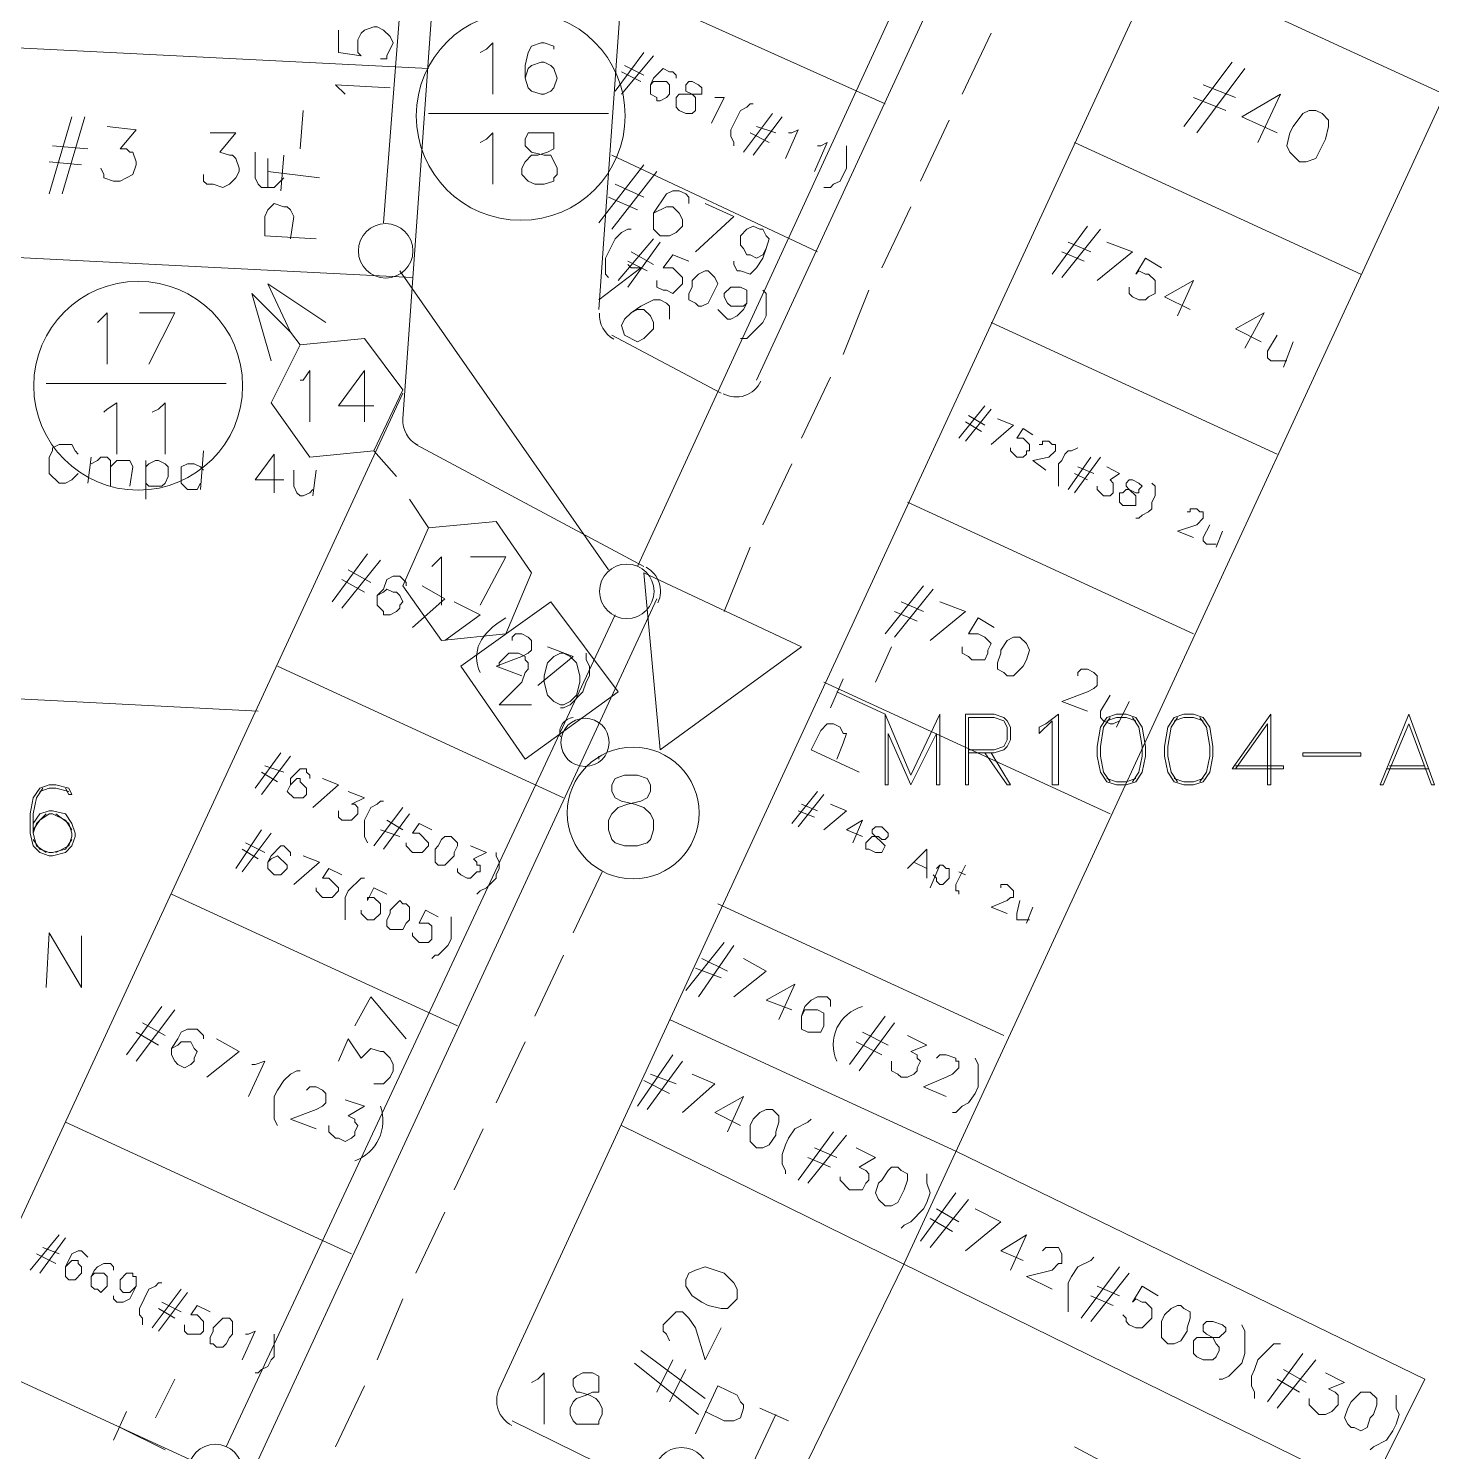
# Model space of a CAD drawing. Header units: millimetres. Extents: x 3.6 to 37.8, y 0.6 to 28.7.
# Drawn here: x 16.755 to 18.575, y 4.525 to 6.372 of the extents above; entities that cross this region are included whole.
import ezdxf

# ---------------------------------------------------------------- set-up
doc = ezdxf.new("R2010")
doc.units = ezdxf.units.MM
for name, color, linetype, true_color in [('PDF_S45$Actives-LineExtender', 94, 'Continuous', 0x009500), ('PDF_S45$Cable-565', 23, 'Continuous', 0xdd8a6e), ('PDF_S45$LOTS', 254, 'Continuous', 0xdcdcdc), ('PDF_S45$ROAD', 8, 'Continuous', 0x808080), ('PDF_S45$SDU', 157, 'Continuous', 0x396472)]:
    doc.layers.add(name, color=color, linetype=linetype, true_color=true_color)
for name, color, linetype in [('PDF_S45$Passives-Highleg', 7, 'Continuous'), ('PDF_S45$Passives-Splt2way', 7, 'Continuous'), ('PDF_S45$Passives-TapOffs', 7, 'Continuous'), ('PDF_S45$POLE', 7, 'Continuous'), ('PDF_S45$strand', 7, 'Continuous'), ('PDF_S45$Symbols-EndOfLine', 7, 'Continuous'), ('PDF_S45$Symbols-Terminator', 7, 'Continuous')]:
    doc.layers.add(name, color=color, linetype=linetype)

msp = doc.modelspace()

# ---------------------------------------------------------------- linework, layer by layer
at = {"layer": 'PDF_S45$Actives-LineExtender', "lineweight": 9}
for points in [[(17.758, 5.5693), (17.5745, 5.4358), (17.5537, 5.6652)], [(17.9373, 5.4817), (17.9373, 5.39), (17.9331, 5.39), (17.9331, 5.4567), (17.8998, 5.39), (17.8706, 5.4567), (17.8706, 5.39), (17.8664, 5.39), (17.8664, 5.4817), (17.8998, 5.4025)], [(18.0832, 5.39), (18.0832, 5.4734), (18.0666, 5.4567), (18.0666, 5.465), (18.0749, 5.4692), (18.0916, 5.4817), (18.0916, 5.39)], [(18.1666, 5.4817), (18.1791, 5.4817), (18.1917, 5.4775), (18.2, 5.465), (18.2042, 5.44), (18.2042, 5.4275), (18.2, 5.4067), (18.1917, 5.3941), (18.1791, 5.39), (18.1666, 5.39), (18.1541, 5.3941), (18.1458, 5.4067), (18.1416, 5.4275), (18.1416, 5.44), (18.1458, 5.465), (18.1541, 5.4775)], [(18.2542, 5.4817), (18.2667, 5.4817), (18.2792, 5.4775), (18.2876, 5.465), (18.2917, 5.44), (18.2917, 5.4275), (18.2876, 5.4067), (18.2792, 5.3941), (18.2667, 5.39), (18.2542, 5.39), (18.2417, 5.3941), (18.2333, 5.4067), (18.2292, 5.4275), (18.2292, 5.44), (18.2333, 5.465), (18.2417, 5.4775)], [(18.5461, 5.4817), (18.5794, 5.39), (18.5753, 5.39), (18.5461, 5.4692), (18.5127, 5.39), (18.5086, 5.39)], [(18.4085, 5.4275), (18.4085, 5.4317), (18.4835, 5.4317), (18.4835, 5.4275)]]:
    msp.add_lwpolyline(points, close=True, dxfattribs=at)
for points in [[(17.9748, 5.4358), (18.0082, 5.4358), (18.0207, 5.44), (18.0249, 5.4484), (18.0249, 5.465), (18.0207, 5.4734), (18.0082, 5.4775), (17.9748, 5.4775), (17.9748, 5.39), (17.9706, 5.39), (17.9706, 5.4817), (18.0082, 5.4817), (18.0207, 5.4775), (18.0249, 5.4734), (18.029, 5.465), (18.029, 5.4484), (18.0249, 5.44), (18.0207, 5.4358), (18.0082, 5.4317), (17.9748, 5.4317)], [(18.1583, 5.3941), (18.15, 5.4067), (18.1458, 5.4275), (18.1458, 5.44), (18.15, 5.465), (18.1583, 5.4775)], [(18.1541, 5.4734), (18.1666, 5.4775), (18.1791, 5.4775), (18.1917, 5.4734)], [(18.1875, 5.4775), (18.1958, 5.465), (18.2, 5.44), (18.2, 5.4275), (18.1958, 5.4067), (18.1875, 5.3941)], [(18.2459, 5.3941), (18.2375, 5.4067), (18.2333, 5.4275), (18.2333, 5.44), (18.2375, 5.465), (18.2459, 5.4775)], [(18.2417, 5.4734), (18.2542, 5.4775), (18.2667, 5.4775), (18.2792, 5.4734)], [(18.275, 5.4775), (18.2834, 5.465), (18.2876, 5.44), (18.2876, 5.4275), (18.2834, 5.4067), (18.275, 5.3941)], [(18.3209, 5.415), (18.3835, 5.415), (18.3835, 5.4108), (18.3167, 5.4108), (18.3668, 5.4817), (18.3668, 5.39), (18.3626, 5.39), (18.3626, 5.4692), (18.3209, 5.4108)], [(18.004, 5.4317), (18.029, 5.39), (18.0249, 5.39), (17.9957, 5.4317)], [(18.5669, 5.415), (18.5211, 5.415)], [(18.1917, 5.3983), (18.1791, 5.3941), (18.1666, 5.3941), (18.1541, 5.3983)], [(18.2792, 5.3983), (18.2667, 5.3941), (18.2542, 5.3941), (18.2417, 5.3983)], [(18.5711, 5.4108), (18.5169, 5.4108)], [(16.7614, 5.3399), (16.7697, 5.3525), (16.7822, 5.3566), (16.7864, 5.3566), (16.8031, 5.3525), (16.8114, 5.3399), (16.8156, 5.3274), (16.8156, 5.3233), (16.8114, 5.3108), (16.8031, 5.3024), (16.7864, 5.2982), (16.7822, 5.2982), (16.7697, 5.3024), (16.7614, 5.3108), (16.7572, 5.3274), (16.7572, 5.3525), (16.7614, 5.3733), (16.7697, 5.3858), (16.7822, 5.39), (16.7906, 5.39), (16.8073, 5.3858), (16.8114, 5.3775), (16.8073, 5.3775), (16.8031, 5.3858)], [(16.7781, 5.3024), (16.7656, 5.3108), (16.7614, 5.3274), (16.7614, 5.3525), (16.7656, 5.3733), (16.7739, 5.3858)], [(16.7697, 5.3816), (16.7822, 5.3858), (16.7906, 5.3858), (16.8073, 5.3816)], [(16.7614, 5.3316), (16.7697, 5.3441), (16.7822, 5.3525), (16.7864, 5.3525), (16.8031, 5.3441), (16.8114, 5.3316)], [(16.7614, 5.3274), (16.7656, 5.3399), (16.7781, 5.3525)], [(16.7906, 5.3525), (16.8073, 5.3399), (16.8114, 5.3274), (16.8114, 5.3233), (16.8073, 5.3108), (16.7906, 5.3024)], [(16.8114, 5.3191), (16.8031, 5.3066), (16.7864, 5.3024), (16.7822, 5.3024), (16.7697, 5.3066), (16.7614, 5.3191)]]:
    msp.add_lwpolyline(points, dxfattribs=at)
at = {"layer": 'PDF_S45$Cable-565', "lineweight": 13}
for points in [[(17.9665, 6.2865), (18.004, 6.3657)], [(17.9123, 6.1739), (17.9498, 6.2531)], [(17.8622, 6.0613), (17.8998, 6.1405)], [(17.8122, 5.9487), (17.8456, 6.0321)], [(17.758, 5.8403), (17.7955, 5.9195)], [(17.2034, 5.8236), (17.2326, 5.7903)], [(17.708, 5.7277), (17.7455, 5.807)], [(17.2493, 5.7611), (17.2743, 5.7236)], [(17.6579, 5.6151), (17.6913, 5.6985)], [(17.4619, 5.1982), (17.4995, 5.2774)], [(17.4119, 5.0898), (17.4494, 5.169)], [(17.3619, 4.9772), (17.3994, 5.0564)], [(17.3076, 4.8646), (17.3452, 4.9438)], [(17.2576, 4.7562), (17.2951, 4.8354)], [(17.2076, 4.6436), (17.2409, 4.7228)], [(17.1534, 4.531), (17.1909, 4.6102)]]:
    msp.add_lwpolyline(points, dxfattribs=at)
at = {"layer": 'PDF_S45$LOTS', "lineweight": 0}
for points in [[(17.7121, 4.4017), (17.8914, 4.7687), (19.6255, 8.5219)], [(18.592, 6.2865), (18.2208, 6.4575)], [(17.5245, 6.4283), (17.8664, 6.274)], [(16.6113, 6.3532), (17.2743, 6.3199)], [(17.512, 6.2073), (17.7788, 6.0822)], [(18.4835, 6.053), (18.1124, 6.2239)], [(16.5946, 6.0822), (17.2534, 6.0488)], [(18.3751, 5.8195), (18.004, 5.9904)], [(15.7064, 3.6261), (16.1776, 3.6011), (17.2409, 5.8987)], [(18.2667, 5.586), (17.8956, 5.7569)], [(17.0783, 5.5443), (17.4494, 5.3733)], [(18.1583, 5.3525), (17.7872, 5.5234)], [(16.5654, 5.5109), (17.0533, 5.4859)], [(16.9407, 5.2482), (17.3118, 5.0772)], [(18.0207, 5.0647), (17.6496, 5.2357)], [(18.3126, 4.1057), (18.5669, 4.6186), (17.9581, 4.9146), (17.587, 5.0856)], [(16.8031, 4.9521), (17.1742, 4.7812)], [(17.5245, 4.948), (19.2216, 4.114), (19.3263, 4.232)], [(16.6655, 4.6519), (17.0366, 4.481)]]:
    msp.add_lwpolyline(points, dxfattribs=at)
at = {"layer": 'PDF_S45$Passives-Highleg', "lineweight": 9}
msp.add_lwpolyline([(17.4953, 5.4275), (17.4953, 5.4233)], dxfattribs=at)
msp.add_circle((17.4772, 5.4453), 0.0313, dxfattribs=at)
msp.add_arc((17.464, 5.4581), 0.0196, 96.1155, 196.5044, dxfattribs=at)
at = {"layer": 'PDF_S45$Passives-Splt2way', "lineweight": 9}
msp.add_lwpolyline([(17.5286, 5.4025), (17.5453, 5.4025), (17.5578, 5.3983), (17.562, 5.39), (17.562, 5.3816), (17.5578, 5.3733), (17.5495, 5.3691), (17.5328, 5.365), (17.5203, 5.3608), (17.512, 5.3525), (17.5078, 5.3441), (17.5078, 5.3316), (17.512, 5.3191), (17.5161, 5.3149), (17.5286, 5.3108), (17.5453, 5.3108), (17.5578, 5.3149), (17.562, 5.3191), (17.5662, 5.3316), (17.5662, 5.3441), (17.562, 5.3525), (17.5537, 5.3608), (17.5412, 5.365), (17.5245, 5.3691), (17.5161, 5.3733), (17.512, 5.3816), (17.512, 5.39), (17.5161, 5.3983)], close=True, dxfattribs=at)
msp.add_circle((17.5397, 5.3536), 0.0855, dxfattribs=at)
at = {"layer": 'PDF_S45$Passives-TapOffs', "lineweight": 9}
for points in [[(17.07, 5.8862), (17.1075, 5.9612), (17.1909, 5.9696), (17.2409, 5.9029), (17.2034, 5.8236), (17.12, 5.8153)], [(17.2409, 5.6485), (17.2743, 5.7236), (17.3619, 5.7319), (17.4077, 5.6652), (17.3744, 5.586), (17.291, 5.5776)], [(17.4327, 5.6277), (17.5203, 5.5109), (17.3994, 5.4233), (17.316, 5.5443)], [(17.4453, 5.5609), (17.4494, 5.5609), (17.4578, 5.5568), (17.4661, 5.5484), (17.4703, 5.5318), (17.4703, 5.5234), (17.4661, 5.5067), (17.4578, 5.4984), (17.4494, 5.4942), (17.4453, 5.4942), (17.4369, 5.4984), (17.4286, 5.5067), (17.4244, 5.5234), (17.4244, 5.5318), (17.4286, 5.5484), (17.4369, 5.5568)]]:
    msp.add_lwpolyline(points, close=True, dxfattribs=at)
for points in [[(17.1075, 5.9154), (17.1117, 5.9154), (17.12, 5.9279), (17.12, 5.8612)], [(17.2034, 5.882), (17.1575, 5.882), (17.1909, 5.9279), (17.1909, 5.8612)], [(17.2785, 5.6735), (17.291, 5.686), (17.291, 5.6235)], [(17.3285, 5.686), (17.3744, 5.686), (17.341, 5.6235)], [(17.366, 5.5443), (17.366, 5.5484), (17.3785, 5.5609), (17.391, 5.5609), (17.3994, 5.5568), (17.3994, 5.5526), (17.4036, 5.5484), (17.4036, 5.5401), (17.3994, 5.5359), (17.3952, 5.5234), (17.366, 5.4942), (17.4077, 5.4942)]]:
    msp.add_lwpolyline(points, dxfattribs=at)
at = {"layer": 'PDF_S45$POLE', "lineweight": 0}
for points in [[(17.1117, 6.2656), (17.1075, 6.2156)], [(17.0658, 6.2031), (17.0658, 6.1656)], [(17.1325, 6.1781), (17.0658, 6.1864)], [(17.1283, 6.0988), (17.0616, 6.103), (17.0616, 6.128), (17.0658, 6.1364), (17.0741, 6.1447), (17.0866, 6.1405), (17.0908, 6.1405), (17.095, 6.1364), (17.0992, 6.128), (17.095, 6.0988)], [(17.8747, 5.5693), (17.8539, 5.5234)], [(17.8122, 5.5276), (17.7955, 5.4901)], [(17.8664, 5.4817), (17.8039, 5.5109)], [(17.833, 5.4067), (17.7705, 5.4358), (17.783, 5.4609), (17.7913, 5.4692), (17.7997, 5.4692), (17.808, 5.465), (17.8122, 5.4567), (17.8164, 5.4567), (17.8122, 5.4442), (17.8039, 5.4233)], [(16.9449, 4.6186), (16.9199, 4.5685)], [(17.6204, 4.5477), (17.6496, 4.6102), (17.6746, 4.5977), (17.6788, 4.5894), (17.6829, 4.5852), (17.6829, 4.581), (17.6788, 4.5685), (17.6704, 4.5644), (17.6579, 4.5644), (17.6329, 4.5769)], [(16.8823, 4.5769), (16.8656, 4.5393)], [(17.6954, 4.5101), (17.7246, 4.5727)], [(17.7413, 4.5644), (17.7038, 4.581)], [(16.9324, 4.5268), (16.874, 4.556)]]:
    msp.add_lwpolyline(points, dxfattribs=at)
for centre in [(17.2186, 6.0833), (17.5314, 5.6413), (16.9976, 4.4987), (17.6023, 4.4946)]:
    msp.add_circle(centre, 0.0354, dxfattribs=at)
at = {"layer": 'PDF_S45$ROAD', "lineweight": 0}
for points in [[(17.6996, 5.9154), (20.3349, 11.6155)], [(17.8706, 11.2945), (17.4953, 6.0071)], [(17.512, 5.9738), (17.6537, 5.8987)], [(17.5537, 5.6735), (17.2576, 5.832)], [(15.8263, 1.8633), (17.5703, 5.6318)], [(19.305, 3.6178), (17.3827, 4.5644)]]:
    msp.add_lwpolyline(points, dxfattribs=at)
for points in [[(17.2603, 5.8311, -0.295694), (17.2409, 5.8653), (17.6204, 11.2152)], [(17.3823, 4.5587, -0.407547), (17.366, 4.6061), (19.2841, 8.7592)]]:
    msp.add_lwpolyline(points, format="xyb", dxfattribs=at)
for centre, start, end in [((17.5314, 5.9999), 175.9351, 241.8256), ((17.6732, 5.929), 241.8256, 335.1874), ((17.5397, 5.6413), 335.1873, 61.8256)]:
    msp.add_arc(centre, 0.0354, start, end, dxfattribs=at)
at = {"layer": 'PDF_S45$SDU', "lineweight": 0}
for points in [[(17.5161, 6.2907), (17.5537, 6.3407)], [(17.5245, 6.2865), (17.5662, 6.3365)], [(17.5537, 6.3115), (17.5286, 6.324)], [(17.562, 6.299), (17.5662, 6.3073), (17.5787, 6.3199), (17.587, 6.3157), (17.5912, 6.3157), (17.5954, 6.3115), (17.5954, 6.3073)], [(18.2542, 6.2448), (18.3167, 6.3282)], [(18.2709, 6.2365), (18.3334, 6.3199)], [(17.5495, 6.3032), (17.5245, 6.3157)], [(17.6454, 6.2823), (17.6579, 6.2823), (17.6412, 6.249)], [(18.3084, 6.2656), (18.2667, 6.2823)], [(18.3209, 6.2823), (18.2792, 6.299)], [(18.3751, 6.2365), (18.3293, 6.2573), (18.3793, 6.2865), (18.3501, 6.2239)], [(17.6704, 6.2198), (17.6704, 6.2239), (17.6663, 6.2323), (17.6663, 6.2406), (17.6788, 6.2656), (17.6871, 6.2698), (17.6913, 6.274), (17.6954, 6.274)], [(16.7822, 6.1572), (16.8114, 6.2573)], [(16.7989, 6.1572), (16.8281, 6.2573)], [(16.8573, 6.2448), (16.8948, 6.2406), (16.874, 6.2156), (16.8823, 6.2156), (16.8865, 6.2114), (16.8907, 6.2114), (16.8948, 6.1989), (16.8948, 6.1948), (16.8907, 6.1822), (16.874, 6.1739), (16.8656, 6.1739), (16.8531, 6.1781), (16.8531, 6.1822), (16.849, 6.1906)], [(17.6829, 6.2114), (17.7205, 6.2615)], [(17.6954, 6.2073), (17.733, 6.2573)], [(17.7246, 6.2365), (17.6996, 6.2448)], [(16.9907, 6.2365), (17.0241, 6.2365), (17.0032, 6.2114), (17.0158, 6.2073), (17.0199, 6.2073), (17.0241, 6.2031), (17.0283, 6.1906), (17.0283, 6.1864), (17.0241, 6.1781), (17.0158, 6.1697), (17.0074, 6.1656), (16.9949, 6.1697), (16.9866, 6.1697), (16.9824, 6.1739), (16.9824, 6.1822)], [(17.7163, 6.2239), (17.6913, 6.2365)], [(17.7413, 6.2365), (17.7455, 6.2365), (17.7538, 6.2406), (17.7371, 6.2031)], [(16.8323, 6.2156), (16.7864, 6.2198)], [(17.0866, 6.1781), (17.0741, 6.1656), (17.0575, 6.1656), (17.0533, 6.1697), (17.0491, 6.1781), (17.0491, 6.2114)], [(17.0825, 6.1614), (17.0866, 6.2073)], [(17.7788, 6.2198), (17.783, 6.2198), (17.7913, 6.2239), (17.7747, 6.1864)], [(17.8164, 6.2198), (17.8164, 6.1906), (17.808, 6.1739), (17.7997, 6.1697), (17.7955, 6.1656), (17.7872, 6.1656)], [(16.8239, 6.1948), (16.7822, 6.1989)], [(17.4953, 6.1197), (17.5537, 6.1948)], [(17.512, 6.1114), (17.5703, 6.1864)], [(17.5453, 6.1364), (17.5078, 6.1531)], [(17.5537, 6.1531), (17.5161, 6.1697)], [(17.5662, 6.1322), (17.5829, 6.1405), (17.5912, 6.1405), (17.5995, 6.1322), (17.6037, 6.1239), (17.6037, 6.1155), (17.5954, 6.1072), (17.587, 6.103), (17.5745, 6.103), (17.5662, 6.1114), (17.5662, 6.1322), (17.5829, 6.1572), (17.5912, 6.1614), (17.5995, 6.1614), (17.6079, 6.1572), (17.612, 6.1531), (17.612, 6.1447)], [(17.6329, 6.1447), (17.6704, 6.128), (17.6204, 6.0822)], [(18.0832, 6.053), (18.1291, 6.1155)], [(17.5078, 6.0488), (17.5036, 6.053), (17.5036, 6.0738), (17.5161, 6.0988), (17.5245, 6.1072), (17.5328, 6.1114), (17.537, 6.1114)], [(17.5203, 6.0446), (17.5662, 6.0988)], [(18.0957, 6.0488), (18.1458, 6.1114)], [(17.5328, 6.0363), (17.5745, 6.0947)], [(17.5662, 6.0655), (17.537, 6.0822)], [(17.5703, 6.0446), (17.5703, 6.0363), (17.5787, 6.0321), (17.5829, 6.0321), (17.5912, 6.028), (17.6037, 6.0405), (17.6037, 6.0488), (17.5912, 6.0613), (17.5787, 6.0613), (17.5912, 6.078), (17.612, 6.0697)], [(17.7121, 6.0863), (17.708, 6.0738), (17.6996, 6.0613), (17.6913, 6.053), (17.6788, 6.0572), (17.6746, 6.0572), (17.6704, 6.0655), (17.6704, 6.0697)], [(18.1249, 6.0697), (18.0957, 6.0822)], [(18.1333, 6.0822), (18.1041, 6.0947)], [(18.1541, 6.0947), (18.1875, 6.0822), (18.1416, 6.0446)], [(17.5578, 6.0572), (17.5328, 6.0697)], [(18.1833, 6.0363), (18.1833, 6.028), (18.1875, 6.0238), (18.1958, 6.0196), (18.2042, 6.0196), (18.2083, 6.0238), (18.2167, 6.028), (18.2167, 6.0446), (18.2083, 6.053), (18.2042, 6.053), (18.1958, 6.0572), (18.1917, 6.053), (18.2042, 6.0738), (18.225, 6.0613)], [(18.2625, 6.0071), (18.2292, 6.0238), (18.2667, 6.0446), (18.2459, 5.9988)], [(17.708, 6.0321), (17.7121, 6.028), (17.7121, 5.9988), (17.708, 5.9904), (17.6871, 5.9696), (17.6788, 5.9696)], [(17.6871, 6.0155), (17.6829, 6.0071), (17.6746, 5.9988), (17.6663, 5.9946), (17.6621, 5.9946), (17.6496, 6.0071)], [(18.3543, 5.9654), (18.3209, 5.9821), (18.3584, 6.0029), (18.3334, 5.9571)], [(18.3876, 5.9404), (18.3668, 5.9404), (18.3626, 5.9446), (18.3626, 5.9529), (18.3751, 5.9738)], [(18.3835, 5.9321), (18.396, 5.9654)], [(17.9623, 5.8403), (17.9957, 5.882)], [(17.9706, 5.8362), (18.004, 5.8778)], [(17.9915, 5.8487), (17.9706, 5.8612)], [(17.9957, 5.857), (17.9748, 5.8695)], [(18.0123, 5.8653), (18.0332, 5.857), (18.004, 5.832)], [(18.029, 5.8278), (18.029, 5.8236), (18.0374, 5.8153), (18.0457, 5.8153), (18.0499, 5.8195), (18.0499, 5.8236), (18.054, 5.8236), (18.054, 5.832), (18.0457, 5.8403), (18.0374, 5.8403), (18.0457, 5.8528), (18.0582, 5.8445)], [(16.8198, 5.7945), (16.8114, 5.7861), (16.8031, 5.7819), (16.7948, 5.7819), (16.7822, 5.7945), (16.7822, 5.8153), (16.7864, 5.8236), (16.7864, 5.8278), (16.7948, 5.832), (16.8114, 5.832), (16.8156, 5.8236), (16.8198, 5.8195)], [(16.9782, 5.7736), (16.9824, 5.8236)], [(17.0866, 5.7861), (17.0491, 5.7861), (17.0741, 5.8195), (17.0741, 5.7694)], [(18.0749, 5.7986), (18.0582, 5.8111), (18.0791, 5.8153), (18.0874, 5.8236), (18.0874, 5.832), (18.0832, 5.832), (18.0791, 5.8362), (18.0707, 5.8362), (18.0707, 5.832), (18.0666, 5.832)], [(18.0916, 5.7778), (18.0916, 5.807), (18.0957, 5.8111), (18.0999, 5.8195), (18.1041, 5.8236), (18.1083, 5.8236), (18.1166, 5.8278)], [(16.8323, 5.7819), (16.8365, 5.8153)], [(16.8365, 5.807), (16.8448, 5.8111), (16.849, 5.8153), (16.8573, 5.8153), (16.8615, 5.8111), (16.8615, 5.7778)], [(16.8615, 5.8028), (16.8698, 5.8111), (16.8865, 5.8111), (16.8907, 5.8028), (16.8865, 5.7778)], [(16.9073, 5.7611), (16.9073, 5.8111)], [(16.9073, 5.8028), (16.9115, 5.807), (16.9199, 5.8111), (16.924, 5.8111), (16.9324, 5.807), (16.9365, 5.8028), (16.9365, 5.7903), (16.9324, 5.7819), (16.9282, 5.7778), (16.9115, 5.7778), (16.9073, 5.7819)], [(16.9782, 5.7819), (16.9741, 5.7736), (16.9616, 5.7736), (16.9532, 5.7819), (16.9532, 5.8028), (16.9616, 5.807), (16.9699, 5.807), (16.9782, 5.8028), (16.9824, 5.7986)], [(18.1041, 5.7736), (18.1333, 5.8153)], [(18.1124, 5.7694), (18.1458, 5.8153)], [(18.1374, 5.7945), (18.1166, 5.8028)], [(18.1541, 5.8028), (18.1708, 5.7945), (18.1583, 5.7861), (18.1625, 5.7819), (18.1625, 5.7694), (18.1583, 5.7653), (18.15, 5.7653), (18.1416, 5.7736), (18.1416, 5.7778)], [(17.1242, 5.7736), (17.12, 5.7694), (17.1117, 5.7653), (17.1075, 5.7653), (17.1033, 5.7694), (17.0992, 5.7778), (17.0992, 5.7986)], [(17.1242, 5.7653), (17.1283, 5.7986)], [(18.1291, 5.7861), (18.1124, 5.7945)], [(18.2125, 5.7819), (18.2167, 5.7778), (18.2167, 5.7653), (18.2125, 5.7569), (18.2125, 5.7486), (18.2083, 5.7444), (18.2, 5.7402), (18.1958, 5.7361), (18.1917, 5.7361)], [(18.2667, 5.7111), (18.2459, 5.7194), (18.2709, 5.7277), (18.2792, 5.7361), (18.2792, 5.7444), (18.275, 5.7444), (18.2709, 5.7486), (18.2625, 5.7486), (18.2625, 5.7444), (18.2584, 5.7444)], [(18.2959, 5.7027), (18.2834, 5.7027), (18.2792, 5.7069), (18.2792, 5.7111), (18.2876, 5.7277)], [(18.2959, 5.6985), (18.3042, 5.7194)], [(17.1492, 5.6277), (17.1951, 5.6902)], [(17.1617, 5.6193), (17.2117, 5.6819)], [(17.1909, 5.6402), (17.1617, 5.6568)], [(17.1992, 5.6527), (17.17, 5.6694)], [(17.2076, 5.636), (17.2159, 5.6443), (17.2201, 5.6568), (17.2284, 5.661), (17.2368, 5.661), (17.2451, 5.6527), (17.2451, 5.6485)], [(17.2659, 5.6485), (17.2951, 5.6318), (17.2534, 5.5943)], [(17.8664, 5.586), (17.9164, 5.6485)], [(17.8789, 5.5818), (17.929, 5.6443)], [(17.3076, 5.6277), (17.341, 5.611), (17.2951, 5.5776)], [(17.9164, 5.6151), (17.8873, 5.6277)], [(17.9373, 5.6277), (17.9706, 5.6151), (17.9248, 5.5776)], [(17.9081, 5.6026), (17.8789, 5.6151)], [(17.9665, 5.5693), (17.9665, 5.5609), (17.9748, 5.5568), (17.979, 5.5526), (17.9957, 5.5526), (17.9998, 5.5609), (17.9998, 5.5651), (18.004, 5.5735), (17.9957, 5.5818), (17.9873, 5.586), (17.9748, 5.586), (17.9873, 5.6068), (18.0082, 5.5943)], [(17.3827, 5.5776), (17.3827, 5.5818), (17.3869, 5.586), (17.3952, 5.586), (17.4036, 5.5818), (17.4077, 5.5776), (17.4077, 5.5651), (17.4036, 5.5609), (17.3952, 5.5568), (17.3619, 5.5443), (17.3952, 5.5318)], [(17.4286, 5.5693), (17.4619, 5.5568), (17.4161, 5.5192)], [(17.4786, 5.5609), (17.4786, 5.5526), (17.4828, 5.5443), (17.4828, 5.5318), (17.4786, 5.5234), (17.4744, 5.5109), (17.4578, 5.4942), (17.4494, 5.4901), (17.4453, 5.4901)], [(18.1166, 5.5318), (18.1166, 5.5359), (18.1208, 5.5401), (18.1291, 5.5401), (18.1374, 5.5359), (18.1416, 5.5318), (18.1416, 5.5192), (18.1374, 5.5151), (18.1291, 5.5109), (18.0957, 5.4984), (18.1291, 5.4859)], [(18.1708, 5.4734), (18.1625, 5.4692), (18.1583, 5.4692), (18.15, 5.4734), (18.1458, 5.4775), (18.1458, 5.4859), (18.1583, 5.5067)], [(18.1666, 5.465), (18.1833, 5.4984)], [(17.0491, 5.3858), (17.0825, 5.4317)], [(17.0575, 5.3775), (17.095, 5.4275)], [(17.0866, 5.4067), (17.0616, 5.415)], [(17.0783, 5.3941), (17.0575, 5.4067)], [(17.095, 5.39), (17.1033, 5.3983), (17.1075, 5.3983), (17.1075, 5.3941), (17.1158, 5.3858), (17.1158, 5.3775), (17.1117, 5.3733), (17.0992, 5.3733), (17.0908, 5.3816), (17.095, 5.39), (17.095, 5.3983), (17.1075, 5.4108), (17.1158, 5.4108), (17.1158, 5.4067), (17.12, 5.4025), (17.12, 5.3983)], [(17.1367, 5.3983), (17.1575, 5.39), (17.1242, 5.3608)], [(17.17, 5.3816), (17.1909, 5.3733), (17.1742, 5.365), (17.1784, 5.365), (17.1826, 5.3608), (17.1826, 5.3525), (17.1742, 5.3441), (17.1617, 5.3441), (17.1575, 5.3483), (17.1575, 5.3566)], [(17.7455, 5.3399), (17.7788, 5.3816)], [(17.7538, 5.3358), (17.7872, 5.3775)], [(17.1951, 5.3149), (17.1909, 5.3233), (17.1909, 5.3441), (17.1992, 5.3608), (17.2076, 5.365), (17.2117, 5.3691), (17.2159, 5.3691)], [(17.2034, 5.3108), (17.2409, 5.3608)], [(17.7788, 5.3566), (17.758, 5.365)], [(17.7955, 5.365), (17.8164, 5.3566), (17.7872, 5.3316)], [(17.2159, 5.3066), (17.2493, 5.3525)], [(17.2409, 5.3316), (17.2201, 5.3441)], [(17.2451, 5.3149), (17.2451, 5.3108), (17.2534, 5.3024), (17.2659, 5.3024), (17.2743, 5.3108), (17.2743, 5.3149), (17.2618, 5.3274), (17.2534, 5.3274), (17.2618, 5.3399), (17.2785, 5.3316)], [(17.7747, 5.3483), (17.7538, 5.3566)], [(17.8372, 5.3233), (17.8164, 5.3316), (17.8372, 5.3441), (17.8247, 5.3149)], [(17.0241, 5.2816), (17.0575, 5.3316)], [(17.0324, 5.2774), (17.07, 5.3274)], [(17.2368, 5.3233), (17.2117, 5.3316)], [(17.0533, 5.2941), (17.0324, 5.3066)], [(17.0616, 5.3024), (17.0366, 5.3149)], [(17.0658, 5.2899), (17.07, 5.2982), (17.0825, 5.3108), (17.0866, 5.3108), (17.095, 5.3024), (17.095, 5.2982)], [(17.3285, 5.3108), (17.3493, 5.3024), (17.3327, 5.2941), (17.3368, 5.2899), (17.3368, 5.2857), (17.341, 5.2857), (17.341, 5.2774), (17.3368, 5.2774), (17.3285, 5.2691), (17.3243, 5.2691), (17.316, 5.2732), (17.3118, 5.2774), (17.3118, 5.2816)], [(17.3619, 5.3024), (17.3619, 5.2982), (17.366, 5.2899), (17.366, 5.2816), (17.3619, 5.2732), (17.3619, 5.2691), (17.3493, 5.2565), (17.341, 5.2524), (17.3368, 5.2482)], [(17.8956, 5.2816), (17.9206, 5.3066), (17.9206, 5.2691)], [(17.1117, 5.2982), (17.1325, 5.2899), (17.0992, 5.2607)], [(17.9206, 5.2816), (17.9039, 5.2899)], [(17.9331, 5.2816), (17.9373, 5.2857), (17.9248, 5.2565)], [(17.9373, 5.2857), (17.9415, 5.2857), (17.9456, 5.2816), (17.9498, 5.2816), (17.9498, 5.2691), (17.9415, 5.2607), (17.9373, 5.2607), (17.9331, 5.2649), (17.9331, 5.2691), (17.929, 5.2732)], [(17.9623, 5.2482), (17.9623, 5.2524), (17.9581, 5.2524), (17.9581, 5.2607), (17.9706, 5.2857)], [(17.1283, 5.2565), (17.1283, 5.2524), (17.1367, 5.244), (17.1492, 5.244), (17.1575, 5.2524), (17.1575, 5.2565), (17.145, 5.2691), (17.1367, 5.2691), (17.145, 5.2816), (17.1617, 5.2732)], [(17.1659, 5.2148), (17.1659, 5.244), (17.17, 5.2524), (17.1867, 5.2691), (17.1909, 5.2691)], [(17.9706, 5.2732), (17.9623, 5.2774)], [(17.2201, 5.2482), (17.2034, 5.2565), (17.1951, 5.2399), (17.1951, 5.244), (17.2034, 5.244), (17.2117, 5.2357), (17.2117, 5.2232), (17.2034, 5.2148), (17.1951, 5.2148), (17.1867, 5.2232), (17.1867, 5.2274)], [(18.0165, 5.2565), (18.0165, 5.2607), (18.0249, 5.2607), (18.0332, 5.2524), (18.0332, 5.244), (18.029, 5.244), (18.0249, 5.2399), (18.004, 5.2315), (18.0249, 5.2232)], [(18.054, 5.2148), (18.0374, 5.2148), (18.0374, 5.2232), (18.0415, 5.2399)], [(18.0499, 5.2107), (18.0582, 5.2315)], [(17.2534, 5.1982), (17.2534, 5.194), (17.2618, 5.1857), (17.2743, 5.1857), (17.2785, 5.1898), (17.2785, 5.2065), (17.2743, 5.2107), (17.2618, 5.2107), (17.2701, 5.2274), (17.2868, 5.219)], [(17.3035, 5.219), (17.3035, 5.1898), (17.2993, 5.1815), (17.2868, 5.169), (17.2826, 5.169), (17.2785, 5.1648)], [(16.7781, 5.1273), (16.7822, 5.1982), (16.8239, 5.1273), (16.8239, 5.194)], [(17.6079, 5.1231), (17.6579, 5.1857)], [(17.6246, 5.1148), (17.6704, 5.1815)], [(17.6621, 5.1481), (17.6287, 5.1648)], [(17.6829, 5.1648), (17.7121, 5.1481), (17.6704, 5.1148)], [(17.6537, 5.1398), (17.6204, 5.1523)], [(17.7455, 5.0981), (17.7121, 5.1106), (17.7496, 5.1314), (17.7288, 5.0856)], [(16.8823, 5.0397), (16.9282, 5.1023)], [(17.758, 5.0898), (17.7622, 5.1023), (17.7705, 5.1106), (17.7788, 5.1148), (17.7913, 5.1148), (17.7955, 5.1106), (17.7955, 5.1023)], [(16.8948, 5.0314), (16.9449, 5.0981)], [(16.9324, 5.0647), (16.9032, 5.0814)], [(17.8205, 5.0272), (17.8664, 5.0898)], [(17.833, 5.0189), (17.8789, 5.0814)], [(16.924, 5.0522), (16.8948, 5.0689)], [(16.9407, 5.0481), (16.949, 5.0606), (16.9532, 5.0689), (16.9616, 5.0731), (16.9741, 5.0731), (16.9824, 5.0647), (16.9824, 5.0606)], [(17.8706, 5.0522), (17.8372, 5.0689)], [(17.8956, 5.0647), (17.9206, 5.0522), (17.8998, 5.0439), (17.9081, 5.0397), (17.9081, 5.0355), (17.9123, 5.0314), (17.9081, 5.023), (17.9081, 5.0189), (17.9039, 5.0147), (17.8956, 5.0105), (17.8873, 5.0105), (17.8831, 5.0147), (17.8747, 5.0189), (17.8747, 5.0314)], [(16.9991, 5.0606), (17.0283, 5.0439), (16.9866, 5.0105)], [(17.8622, 5.0397), (17.8289, 5.0564)], [(17.0449, 5.0272), (17.0491, 5.0272), (17.0616, 5.0314), (17.0408, 4.9855)], [(17.5453, 4.973), (17.5912, 5.0397)], [(17.5578, 4.9688), (17.6037, 5.0314)], [(17.9331, 5.0355), (17.9373, 5.0397), (17.9456, 5.0397), (17.9581, 5.0355), (17.9581, 5.0314), (17.9623, 5.0314), (17.9623, 5.023), (17.954, 5.0147), (17.9456, 5.0105), (17.9164, 4.998), (17.9456, 4.9855)], [(17.9832, 5.0355), (17.9873, 5.0272), (17.9873, 4.998), (17.9832, 4.9897), (17.9748, 4.9772), (17.9665, 4.973), (17.9581, 4.9647), (17.954, 4.9647)], [(17.0783, 4.948), (17.0741, 4.9563), (17.0741, 4.9855), (17.0783, 4.9938), (17.0866, 5.0064), (17.095, 5.0147), (17.1033, 5.0189), (17.1075, 5.0189)], [(17.587, 4.9897), (17.5537, 5.0064)], [(17.5954, 5.0022), (17.562, 5.0147)], [(17.6162, 5.0147), (17.6454, 5.0022), (17.6037, 4.9647)], [(17.1158, 4.9938), (17.12, 4.998), (17.1283, 4.998), (17.1367, 4.9938), (17.1409, 4.9897), (17.1409, 4.9772), (17.1367, 4.973), (17.1283, 4.9688), (17.095, 4.9563), (17.1283, 4.9438)], [(17.1659, 4.9813), (17.1909, 4.973), (17.17, 4.9605), (17.1784, 4.9563), (17.1784, 4.9521), (17.1826, 4.948), (17.1784, 4.9396), (17.1784, 4.9355), (17.1742, 4.9313), (17.1659, 4.9271), (17.1575, 4.9313), (17.1534, 4.9313), (17.145, 4.9396), (17.145, 4.948)], [(17.6788, 4.948), (17.6454, 4.9647), (17.6829, 4.9855), (17.6621, 4.9396)], [(17.7371, 4.8854), (17.7371, 4.8896), (17.733, 4.8979), (17.733, 4.9104), (17.7371, 4.923), (17.7413, 4.9313), (17.7496, 4.9438), (17.7663, 4.9521), (17.7705, 4.9563)], [(17.7538, 4.8771), (17.7997, 4.9396)], [(17.7663, 4.8729), (17.8164, 4.9355)], [(17.8039, 4.9063), (17.7747, 4.9188)], [(17.8289, 4.9188), (17.8539, 4.9063), (17.833, 4.8938), (17.8414, 4.8896), (17.8456, 4.8854), (17.8456, 4.8771), (17.8414, 4.8729), (17.8372, 4.8646), (17.8205, 4.8646), (17.808, 4.8771), (17.808, 4.8813)], [(17.7955, 4.8938), (17.7663, 4.9063)], [(17.9206, 4.8854), (17.9206, 4.8729), (17.9248, 4.8604), (17.9206, 4.8479), (17.9164, 4.8396), (17.8998, 4.8229), (17.8914, 4.8187), (17.8873, 4.8145)], [(17.9123, 4.7979), (17.9581, 4.8604)], [(17.9248, 4.7895), (17.9748, 4.8521)], [(17.954, 4.8104), (17.9248, 4.8271)], [(17.9623, 4.8229), (17.9331, 4.8396)], [(17.9832, 4.8396), (18.0165, 4.8229), (17.9706, 4.7854)], [(16.7572, 4.7603), (16.7948, 4.8062)], [(18.0457, 4.7728), (18.0165, 4.7854), (18.0499, 4.8062), (18.029, 4.7603)], [(16.7697, 4.7562), (16.8031, 4.802)], [(16.7948, 4.7812), (16.7739, 4.7895)], [(16.8031, 4.7645), (16.8114, 4.7728), (16.8198, 4.7728), (16.8198, 4.7687), (16.8239, 4.7645), (16.8239, 4.7562), (16.8156, 4.7478), (16.8073, 4.7478), (16.8031, 4.752), (16.8031, 4.7645), (16.8114, 4.7812), (16.8198, 4.7854), (16.8239, 4.7854), (16.8323, 4.777)], [(18.0707, 4.7854), (18.0749, 4.7895), (18.0916, 4.7895), (18.0957, 4.7812), (18.0957, 4.7687), (18.0916, 4.7687), (18.0832, 4.7603), (18.0499, 4.752), (18.0832, 4.7353)], [(16.7906, 4.7687), (16.7656, 4.7812)], [(16.8365, 4.752), (16.8406, 4.7603), (16.8448, 4.7645), (16.8531, 4.7687), (16.8615, 4.7687), (16.8656, 4.7645), (16.8656, 4.7603)], [(18.1041, 4.7061), (18.1041, 4.7437), (18.1083, 4.752), (18.1166, 4.7645), (18.1333, 4.7728), (18.1374, 4.777)], [(16.8948, 4.7395), (16.8865, 4.7311), (16.8782, 4.7311), (16.874, 4.7353), (16.874, 4.7478), (16.8823, 4.7562), (16.8907, 4.7562), (16.8907, 4.752), (16.8948, 4.752), (16.8948, 4.7395), (16.8865, 4.7228), (16.8782, 4.7186), (16.8698, 4.7186), (16.8656, 4.7228), (16.8656, 4.727)], [(18.1208, 4.6978), (18.1708, 4.7645)], [(18.1333, 4.6936), (18.1833, 4.7562)], [(16.9032, 4.6894), (16.9032, 4.6978), (16.899, 4.702), (16.899, 4.7103), (16.9115, 4.7353), (16.9199, 4.7395), (16.924, 4.7437), (16.9282, 4.7437)], [(16.9157, 4.6853), (16.9532, 4.7353)], [(16.924, 4.6811), (16.9616, 4.7311)], [(18.1708, 4.727), (18.1416, 4.7395)], [(18.175, 4.702), (18.1791, 4.6978), (18.1791, 4.6936), (18.1833, 4.6894), (18.1917, 4.6853), (18.2, 4.6853), (18.2125, 4.6978), (18.2125, 4.7103), (18.2042, 4.7186), (18.2, 4.7186), (18.1917, 4.7228), (18.1875, 4.7186), (18.2, 4.7395), (18.2208, 4.727)], [(16.9532, 4.7061), (16.9282, 4.7186)], [(16.9574, 4.6894), (16.9574, 4.6811), (16.9616, 4.6769), (16.9782, 4.6769), (16.9824, 4.6811), (16.9824, 4.6936), (16.9741, 4.702), (16.9657, 4.702), (16.9741, 4.7145), (16.9907, 4.7061)], [(18.1625, 4.7145), (18.1333, 4.727)], [(16.9449, 4.6978), (16.924, 4.7103)], [(17.6537, 4.6853), (17.6329, 4.6436), (17.6204, 4.6853), (17.612, 4.6978), (17.6037, 4.7061), (17.5954, 4.7061), (17.5787, 4.6894), (17.5787, 4.6811), (17.5829, 4.6769), (17.587, 4.6686)], [(17.0366, 4.6769), (17.0408, 4.6769), (17.0491, 4.6811), (17.0324, 4.6436)], [(17.0741, 4.6769), (17.0741, 4.6477), (17.07, 4.6436), (17.0658, 4.6352), (17.0575, 4.6311), (17.0533, 4.6269), (17.0491, 4.6269)], [(18.3293, 4.6894), (18.3334, 4.6811), (18.3334, 4.6519), (18.3293, 4.6394), (18.3126, 4.6227), (18.3042, 4.6186), (18.3001, 4.6186)], [(17.6329, 4.5935), (17.5495, 4.6561)], [(18.3459, 4.5935), (18.3459, 4.6019), (18.3418, 4.6102), (18.3418, 4.6227), (18.3459, 4.6311), (18.3501, 4.6436), (18.371, 4.6644), (18.3793, 4.6644)], [(17.6246, 4.5727), (17.5412, 4.6394)], [(17.5912, 4.6436), (17.5703, 4.6019)], [(18.3626, 4.5894), (18.4085, 4.6519)], [(18.3751, 4.581), (18.4252, 4.6436)], [(17.6079, 4.6311), (17.587, 4.5894)], [(18.4043, 4.6019), (18.3751, 4.6186)], [(18.4127, 4.6144), (18.3835, 4.6311)], [(18.4377, 4.6269), (18.4627, 4.6144), (18.4418, 4.6061), (18.4502, 4.6019), (18.4543, 4.5977), (18.4543, 4.5852), (18.446, 4.5769), (18.4377, 4.5727), (18.4293, 4.5727), (18.4168, 4.5852), (18.4168, 4.5935)], [(18.5294, 4.5977), (18.5294, 4.581), (18.5336, 4.5727), (18.5294, 4.5602), (18.5252, 4.5518), (18.5169, 4.5393), (18.5002, 4.531), (18.496, 4.5268)], [(18.1541, 4.4601), (18.0957, 4.4893), (18.175, 4.4976), (18.1124, 4.531)]]:
    msp.add_lwpolyline(points, dxfattribs=at)
for points in [[(17.5662, 6.3032), (17.5829, 6.3032), (17.587, 6.299), (17.587, 6.2865), (17.5829, 6.2823), (17.5745, 6.2782), (17.5703, 6.2782), (17.5703, 6.2823), (17.562, 6.2865), (17.562, 6.299)], [(17.6162, 6.3032), (17.6246, 6.299), (17.6287, 6.2948), (17.6287, 6.2865), (17.5995, 6.2865), (17.5954, 6.2823), (17.5954, 6.2698), (17.5995, 6.2656), (17.6079, 6.2615), (17.6162, 6.2615), (17.6204, 6.2656), (17.6204, 6.2823), (17.6162, 6.2865), (17.6079, 6.2907), (17.6079, 6.299), (17.612, 6.3032)], [(18.4252, 6.2656), (18.4335, 6.2615), (18.4418, 6.2531), (18.4418, 6.2448), (18.4377, 6.2281), (18.4252, 6.2031), (18.4127, 6.1989), (18.4043, 6.1989), (18.3918, 6.2114), (18.3876, 6.2198), (18.3918, 6.2365), (18.396, 6.2448), (18.4085, 6.2615), (18.4168, 6.2656)], [(17.708, 6.078), (17.6996, 6.0738), (17.6913, 6.078), (17.6871, 6.078), (17.6829, 6.0863), (17.6788, 6.0905), (17.6788, 6.103), (17.6871, 6.1114), (17.6954, 6.1155), (17.7038, 6.1114), (17.708, 6.1114), (17.7121, 6.103), (17.7163, 6.0988), (17.7121, 6.0863)], [(17.6371, 6.0572), (17.6454, 6.0488), (17.6496, 6.0405), (17.6371, 6.0155), (17.6287, 6.0113), (17.6246, 6.0113), (17.6204, 6.0155), (17.612, 6.0196), (17.612, 6.028), (17.6162, 6.0363), (17.6162, 6.0446), (17.6246, 6.053), (17.6329, 6.0572)], [(17.6829, 6.0113), (17.6663, 6.0113), (17.6621, 6.0155), (17.6579, 6.0238), (17.6579, 6.028), (17.6663, 6.0363), (17.6788, 6.0363), (17.6871, 6.0321), (17.6871, 6.0155)], [(18.1791, 5.7778), (18.1791, 5.7819), (18.1833, 5.7861), (18.1875, 5.7861), (18.1958, 5.7819), (18.2, 5.7778), (18.1958, 5.7736), (18.1958, 5.7694), (18.1917, 5.7694), (18.1833, 5.7736), (18.1791, 5.7736), (18.175, 5.7694), (18.1708, 5.7694), (18.1708, 5.7569), (18.175, 5.7528), (18.1917, 5.7528), (18.1917, 5.7653), (18.1833, 5.7736)], [(17.2159, 5.6402), (17.2201, 5.6443), (17.2284, 5.6402), (17.2326, 5.6402), (17.2368, 5.636), (17.2409, 5.6277), (17.2368, 5.6235), (17.2368, 5.6193), (17.2326, 5.6151), (17.2242, 5.611), (17.2159, 5.611), (17.2159, 5.6151), (17.2076, 5.6235), (17.2076, 5.636)], [(18.0415, 5.5818), (18.0499, 5.5735), (18.054, 5.5651), (18.0499, 5.5526), (18.0457, 5.5443), (18.0332, 5.5318), (18.0249, 5.5318), (18.0207, 5.5359), (18.0123, 5.5401), (18.0123, 5.5484), (18.0165, 5.5609), (18.0165, 5.5651), (18.0249, 5.5776), (18.0332, 5.5818)], [(17.3035, 5.3233), (17.3118, 5.3149), (17.3118, 5.3108), (17.3076, 5.3024), (17.3076, 5.2982), (17.2951, 5.2857), (17.2868, 5.2857), (17.2826, 5.2899), (17.2826, 5.3066), (17.2868, 5.3108), (17.291, 5.3191), (17.2951, 5.3233)], [(17.8622, 5.3358), (17.8706, 5.3274), (17.8706, 5.3233), (17.8664, 5.3191), (17.8622, 5.3191), (17.8581, 5.3233), (17.8497, 5.3233), (17.8414, 5.3149), (17.8414, 5.3066), (17.8456, 5.3066), (17.8539, 5.3024), (17.8622, 5.3024), (17.8664, 5.3108), (17.8497, 5.3274), (17.8497, 5.3316), (17.8539, 5.3358)], [(17.07, 5.2941), (17.0783, 5.2982), (17.0908, 5.2857), (17.0908, 5.2816), (17.0825, 5.2732), (17.0741, 5.2732), (17.0658, 5.2816), (17.0658, 5.2899)], [(17.2409, 5.2357), (17.2451, 5.2357), (17.2493, 5.2315), (17.2493, 5.2148), (17.2451, 5.2107), (17.2409, 5.2023), (17.2242, 5.2023), (17.2201, 5.2065), (17.2201, 5.2148), (17.2242, 5.2232), (17.2242, 5.2274), (17.2368, 5.2399)], [(17.7622, 5.0981), (17.7788, 5.0981), (17.7872, 5.0939), (17.7872, 5.0772), (17.783, 5.0689), (17.7663, 5.0689), (17.758, 5.0731), (17.758, 5.0898)], [(16.949, 5.0522), (16.9532, 5.0564), (16.9657, 5.0564), (16.9699, 5.0481), (16.9741, 5.0439), (16.9699, 5.0355), (16.9699, 5.0314), (16.9657, 5.0272), (16.9574, 5.023), (16.949, 5.0272), (16.9449, 5.0314), (16.9407, 5.0397), (16.9407, 5.0481)], [(17.7121, 4.9688), (17.7205, 4.9688), (17.7288, 4.9605), (17.7288, 4.9521), (17.7246, 4.9396), (17.7246, 4.9355), (17.7163, 4.923), (17.708, 4.9188), (17.6996, 4.9188), (17.6913, 4.9271), (17.6913, 4.948), (17.6954, 4.9563), (17.7038, 4.9647)], [(17.8831, 4.8938), (17.8873, 4.8896), (17.8956, 4.8854), (17.8956, 4.8771), (17.8914, 4.8646), (17.8831, 4.8479), (17.8747, 4.8437), (17.8664, 4.8437), (17.8581, 4.8521), (17.8539, 4.8604), (17.8581, 4.8729), (17.8622, 4.8771), (17.8706, 4.8896), (17.8747, 4.8938)], [(16.8406, 4.7562), (16.8531, 4.7562), (16.8573, 4.752), (16.8573, 4.7395), (16.849, 4.7311), (16.8448, 4.7353), (16.8406, 4.7353), (16.8365, 4.7395), (16.8365, 4.752)], [(17.6079, 4.7478), (17.612, 4.7562), (17.6204, 4.7603), (17.6329, 4.7645), (17.6579, 4.7562), (17.6704, 4.7437), (17.6746, 4.7353), (17.6746, 4.7228), (17.6621, 4.7103), (17.6537, 4.7103), (17.6371, 4.7145), (17.6287, 4.7186), (17.6162, 4.727), (17.6079, 4.7395)], [(18.25, 4.7145), (18.2542, 4.7103), (18.2625, 4.7061), (18.2625, 4.6978), (18.2584, 4.6853), (18.2584, 4.6811), (18.25, 4.6686), (18.2417, 4.6644), (18.2333, 4.6644), (18.225, 4.6728), (18.225, 4.6936), (18.2292, 4.702), (18.2375, 4.7103), (18.2459, 4.7145)], [(17.0074, 4.6978), (17.0158, 4.6978), (17.0199, 4.6936), (17.0199, 4.6769), (17.0158, 4.6728), (17.0116, 4.6644), (17.0074, 4.6603), (16.9991, 4.6603), (16.9949, 4.6644), (16.9907, 4.6644), (16.9907, 4.6728), (16.9949, 4.6811), (16.9949, 4.6853)], [(18.2917, 4.6936), (18.3042, 4.6894), (18.3084, 4.6853), (18.3084, 4.6811), (18.3001, 4.6728), (18.2709, 4.6728), (18.2667, 4.6686), (18.2667, 4.6519), (18.2709, 4.6477), (18.2792, 4.6436), (18.2917, 4.6436), (18.2959, 4.6477), (18.3001, 4.6561), (18.3001, 4.6603), (18.2959, 4.6644), (18.2917, 4.6728), (18.2834, 4.6769), (18.2792, 4.6811), (18.2792, 4.6894), (18.2834, 4.6936)], [(18.4835, 4.6019), (18.496, 4.6019), (18.5044, 4.5935), (18.5044, 4.5852), (18.5002, 4.5727), (18.496, 4.5685), (18.4919, 4.556), (18.4835, 4.5518), (18.4752, 4.556), (18.471, 4.556), (18.4669, 4.5602), (18.4627, 4.5685), (18.4669, 4.581), (18.471, 4.5894)]]:
    msp.add_lwpolyline(points, close=True, dxfattribs=at)
for centre, radius, start, end in [((17.8506, 5.0527), 0.0514, 105.1002, 204.4976), ((17.1596, 4.9542), 0.0554, 289.7989, 19.7989)]:
    msp.add_arc(centre, radius, start, end, dxfattribs=at)
at = {"layer": 'PDF_S45$SDU', "lineweight": 0, "extrusion": (0, 0, -1)}
msp.add_ellipse((23.3929, 4.6195), major_axis=(-6.0559, 0.9429), ratio=0.081784, start_param=-0.051092, end_param=0.099071, dxfattribs=at)
at = {"layer": 'PDF_S45$strand', "color": 254, "lineweight": 0, "true_color": 0xdcdcdc}
for points in [[(18.1625, 7.0162), (17.5453, 5.6735)], [(17.2493, 6.5575), (17.2159, 6.1197)], [(17.2368, 6.0572), (17.5078, 5.6694)], [(17.0116, 4.531), (17.5161, 5.611)]]:
    msp.add_lwpolyline(points, dxfattribs=at)
at = {"layer": 'PDF_S45$strand', "lineweight": 0}
for points in [[(17.2117, 6.3324), (17.2201, 6.3324), (17.2201, 6.3365), (17.2284, 6.3532), (17.2242, 6.3615), (17.2159, 6.3699), (17.2076, 6.3741), (17.2034, 6.3741), (17.1909, 6.3699), (17.1867, 6.3657), (17.1826, 6.3574), (17.1826, 6.3407), (17.1867, 6.3365), (17.1575, 6.3407), (17.1575, 6.3699)], [(17.1659, 6.2865), (17.1534, 6.299), (17.2242, 6.2948)], [(17.5328, 6.0655), (17.537, 6.0613), (17.5495, 6.0613), (17.4953, 6.0196)], [(17.537, 6.0029), (17.5495, 6.0113), (17.5662, 6.0196), (17.5745, 6.0196), (17.5829, 6.0155), (17.587, 6.0113), (17.587, 5.9946)], [(17.1784, 5.0772), (17.1992, 5.1148), (17.2451, 5.0606)], [(17.1575, 5.0314), (17.17, 5.0606), (17.1867, 5.0355), (17.1992, 5.0481), (17.2117, 5.0439), (17.2159, 5.0439), (17.2242, 5.0355), (17.2284, 5.0272), (17.2284, 5.0189), (17.2242, 5.0105), (17.2159, 5.0022), (17.2034, 5.0022)], [(17.4077, 4.6144), (17.4161, 4.6186), (17.4244, 4.6269), (17.4244, 4.5602)]]:
    msp.add_lwpolyline(points, dxfattribs=at)
for points in [[(17.5453, 6.0071), (17.5537, 6.0071), (17.562, 5.9988), (17.5662, 5.9904), (17.5662, 5.9821), (17.5537, 5.9696), (17.5453, 5.9654), (17.5286, 5.9738), (17.5245, 5.9863), (17.5286, 5.9946), (17.537, 6.0029)], [(17.4744, 4.6269), (17.4869, 4.6269), (17.4953, 4.6227), (17.4953, 4.6019), (17.4869, 4.6019), (17.4786, 4.5977), (17.4661, 4.5935), (17.4619, 4.5894), (17.4578, 4.581), (17.4578, 4.5727), (17.4619, 4.5644), (17.4661, 4.5602), (17.4953, 4.5602), (17.4953, 4.5644), (17.4995, 4.5727), (17.4995, 4.581), (17.4953, 4.5894), (17.4911, 4.5935), (17.4828, 4.5977), (17.4703, 4.6019), (17.4661, 4.6019), (17.4619, 4.6102), (17.4619, 4.6186), (17.4661, 4.6227)]]:
    msp.add_lwpolyline(points, close=True, dxfattribs=at)
at = {"layer": 'PDF_S45$Symbols-EndOfLine', "lineweight": 9}
for points in [[(17.341, 6.3407), (17.3493, 6.3449), (17.3577, 6.3532), (17.3577, 6.2865)], [(17.3994, 6.3073), (17.3994, 6.324), (17.4036, 6.3407), (17.4077, 6.349), (17.4202, 6.3532), (17.4244, 6.3532), (17.4369, 6.349), (17.4369, 6.3449)], [(17.341, 6.2239), (17.3493, 6.2281), (17.3577, 6.2365), (17.3577, 6.1697)], [(16.8448, 5.9904), (16.8573, 6.0029), (16.8573, 5.9362)], [(16.899, 6.0029), (16.9449, 6.0029), (16.9115, 5.9362)], [(16.8531, 5.8737), (16.8573, 5.8778), (16.8698, 5.8862), (16.8698, 5.8195)], [(16.9157, 5.8737), (16.924, 5.8778), (16.9324, 5.8862), (16.9324, 5.8195)]]:
    msp.add_lwpolyline(points, dxfattribs=at)
for points in [[(17.4036, 6.3199), (17.4077, 6.324), (17.4202, 6.3282), (17.4244, 6.3282), (17.4327, 6.324), (17.4369, 6.3199), (17.4411, 6.3073), (17.4369, 6.2948), (17.4327, 6.2907), (17.4244, 6.2865), (17.4202, 6.2865), (17.4077, 6.2907), (17.4036, 6.2948), (17.3994, 6.3073)], [(17.4036, 6.2365), (17.4369, 6.2365), (17.4369, 6.2156), (17.4286, 6.2114), (17.4161, 6.2073), (17.4077, 6.2073), (17.3994, 6.1989), (17.3952, 6.1906), (17.3952, 6.1822), (17.4036, 6.1739), (17.4119, 6.1697), (17.4244, 6.1697), (17.4369, 6.1739), (17.4369, 6.1781), (17.4411, 6.1822), (17.4411, 6.1906), (17.4327, 6.2073), (17.4244, 6.2073), (17.4077, 6.2114), (17.3994, 6.2198), (17.3994, 6.2281)]]:
    msp.add_lwpolyline(points, close=True, dxfattribs=at)
at = {"layer": 'PDF_S45$Symbols-EndOfLine', "color": 15, "lineweight": 0, "true_color": 0x954a4a}
for points in [[(17.5078, 6.2615), (17.2743, 6.2615)], [(17.0116, 5.9112), (16.7781, 5.9112)]]:
    msp.add_lwpolyline(points, dxfattribs=at)
for centre in [(17.3938, 6.2585), (16.8975, 5.9082)]:
    msp.add_circle(centre, 0.1355, dxfattribs=at)
at = {"layer": 'PDF_S45$Symbols-Terminator', "lineweight": 9}
for points in [[(17.1075, 5.9612), (17.095, 5.9779), (17.0658, 6.0405), (17.1409, 5.9904)], [(17.07, 5.9404), (17.0449, 6.028), (17.095, 5.9779)]]:
    msp.add_lwpolyline(points, dxfattribs=at)

doc.saveas('drawing.dxf')
